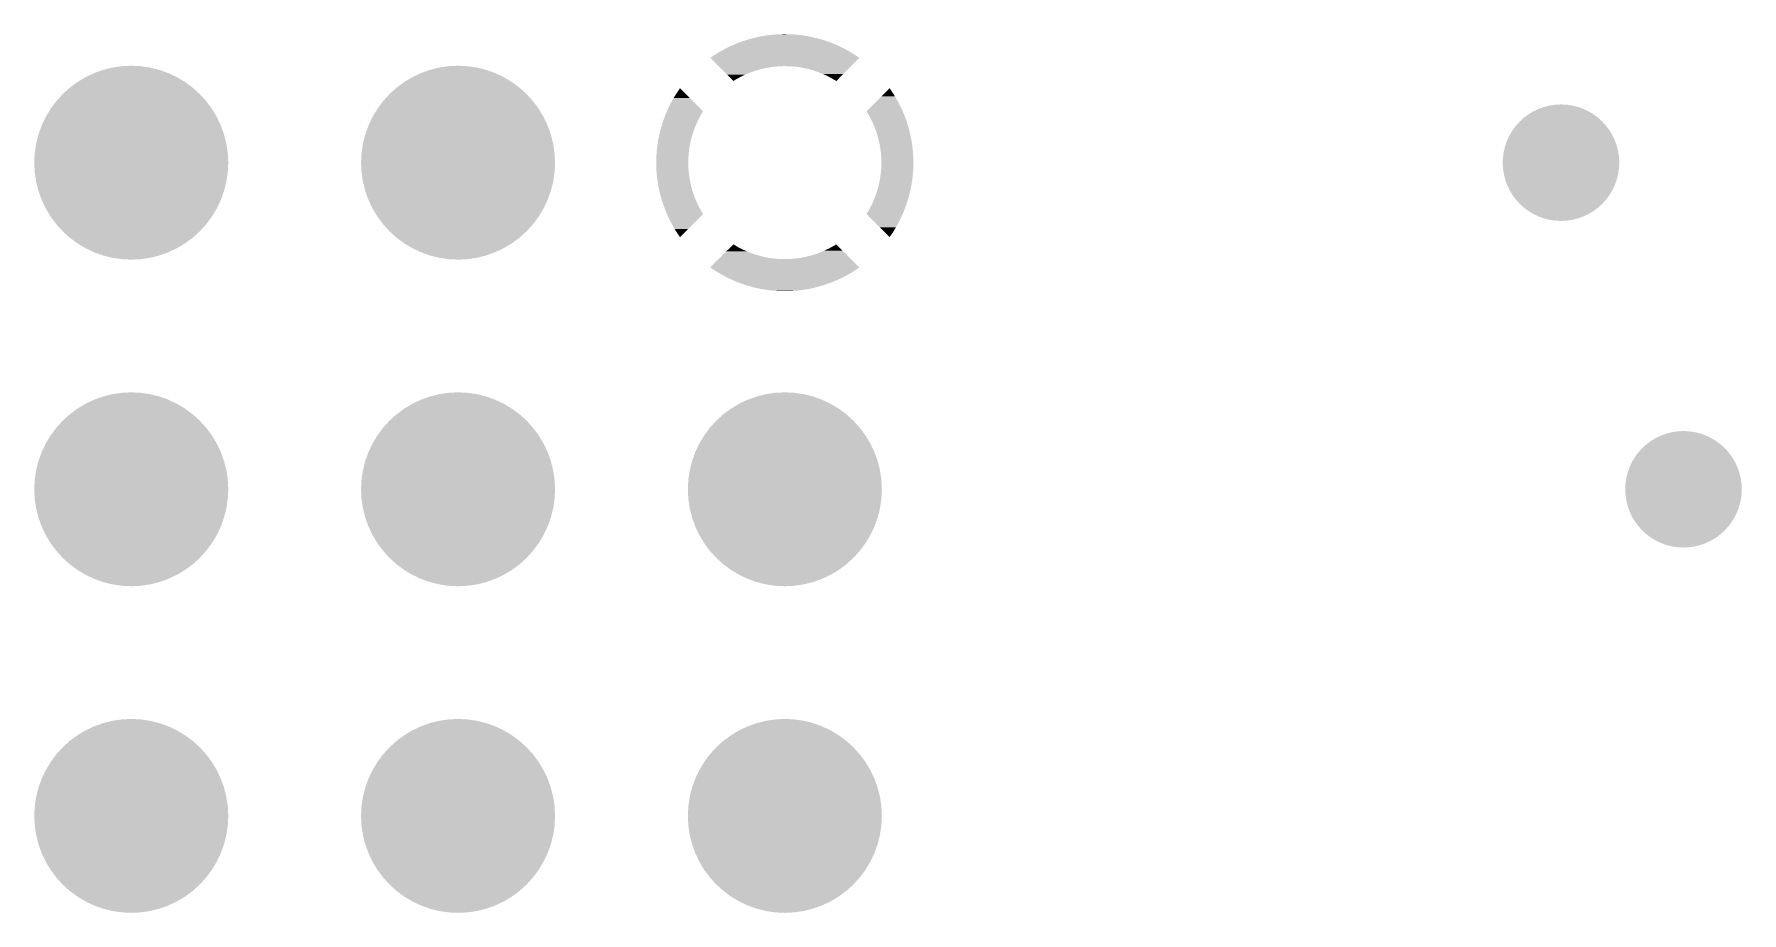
# Model space of a CAD drawing. Extents: x 295 to 953, y 10 to 290.
# Drawn here: x 675.87 to 689.14, y 150.86 to 157.69 of the extents above; entities that cross this region are included whole.
import ezdxf

# ---------------------------------------------------------------- set-up
doc = ezdxf.new("R2010")
doc.units = 0
doc.header["$LTSCALE"] = 5
doc.header["$MEASUREMENT"] = 0
doc.layers.get('0').update_dxf_attribs({"linetype": 'CONTINUOUS', "lineweight": 25})

msp = doc.modelspace()

# ---------------------------------------------------------------- linework, layer by layer
for points, const_width in [([(676.243, 156.693, 1), (676.997, 156.693, 1)], 0.754), ([(678.783, 156.693, 1), (679.537, 156.693, 1)], 0.754), ([(687.506, 156.693, 1), (687.959, 156.693, 1)], 0.453), ([(676.243, 154.153, 1), (676.997, 154.153, 1)], 0.754), ([(678.783, 154.153, 1), (679.537, 154.153, 1)], 0.754), ([(681.323, 154.153, 1), (682.077, 154.153, 1)], 0.754), ([(688.458, 154.153, 1), (688.911, 154.153, 1)], 0.453), ([(676.243, 151.613, 1), (676.997, 151.613, 1)], 0.754), ([(678.783, 151.613, 1), (679.537, 151.613, 1)], 0.754), ([(681.323, 151.613, 1), (682.077, 151.613, 1)], 0.754)]:
    msp.add_lwpolyline(points, format="xyb", close=True, dxfattribs=dict(const_width=const_width))
for points in [[(681.535, 157.679), (681.552, 157.682), (681.866, 157.679), (681.846, 157.682)], [(681.552, 157.682), (681.58, 157.685), (681.846, 157.682), (681.822, 157.685)], [(681.58, 157.685), (681.597, 157.687), (681.822, 157.685), (681.8, 157.687)], [(681.597, 157.687), (681.626, 157.69), (681.8, 157.687), (681.777, 157.69)], [(681.626, 157.69), (681.642, 157.691), (681.777, 157.69), (681.753, 157.691)], [(681.642, 157.691), (681.675, 157.692), (681.753, 157.691), (681.732, 157.692)], [(681.675, 157.692), (681.687, 157.693), (681.732, 157.692), (681.687, 157.693)], [(681.174, 157.543), (681.197, 157.557), (682.225, 157.543), (682.203, 157.557)], [(681.197, 157.557), (681.213, 157.566), (682.203, 157.557), (682.186, 157.566)], [(681.213, 157.566), (681.236, 157.579), (682.186, 157.566), (682.164, 157.579)], [(681.236, 157.579), (681.252, 157.587), (682.164, 157.579), (682.146, 157.587)], [(681.252, 157.587), (681.277, 157.599), (682.146, 157.587), (682.123, 157.599)], [(681.277, 157.599), (681.293, 157.606), (682.123, 157.599), (682.106, 157.606)], [(681.293, 157.606), (681.318, 157.617), (682.106, 157.606), (682.082, 157.617)], [(681.318, 157.617), (681.335, 157.624), (682.082, 157.617), (682.064, 157.624)], [(681.335, 157.624), (681.36, 157.633), (682.064, 157.624), (682.04, 157.633)], [(681.36, 157.633), (681.377, 157.639), (682.04, 157.633), (682.022, 157.639)], [(681.377, 157.639), (681.403, 157.647), (682.022, 157.639), (681.997, 157.647)], [(681.403, 157.647), (681.42, 157.653), (681.997, 157.647), (681.979, 157.653)], [(681.42, 157.653), (681.446, 157.66), (681.979, 157.653), (681.954, 157.66)], [(681.446, 157.66), (681.464, 157.664), (681.954, 157.66), (681.935, 157.664)], [(681.464, 157.664), (681.49, 157.67), (681.935, 157.664), (681.91, 157.67)], [(681.49, 157.67), (681.508, 157.674), (681.91, 157.67), (681.891, 157.674)], [(681.508, 157.674), (681.535, 157.679), (681.891, 157.674), (681.866, 157.679)], [(681.12, 157.508), (681.136, 157.519), (682.279, 157.508), (682.263, 157.519)], [(681.184, 157.444), (681.12, 157.508), (682.215, 157.444), (682.279, 157.508)], [(681.136, 157.519), (681.158, 157.533), (682.263, 157.519), (682.242, 157.533)], [(681.158, 157.533), (681.174, 157.543), (682.242, 157.533), (682.225, 157.543)], [(681.186, 157.442), (681.184, 157.444), (681.653, 157.442), (681.692, 157.444)], [(681.189, 157.439), (681.186, 157.442), (681.614, 157.439), (681.653, 157.442)], [(681.195, 157.433), (681.189, 157.439), (681.575, 157.433), (681.614, 157.439)], [(681.202, 157.426), (681.195, 157.433), (681.537, 157.426), (681.575, 157.433)], [(681.212, 157.417), (681.202, 157.426), (681.499, 157.417), (681.537, 157.426)], [(681.223, 157.405), (681.212, 157.417), (681.462, 157.405), (681.499, 157.417)], [(681.731, 157.443), (681.692, 157.444), (682.214, 157.443), (682.215, 157.444)], [(681.77, 157.441), (681.731, 157.443), (682.212, 157.441), (682.214, 157.443)], [(681.809, 157.436), (681.77, 157.441), (682.207, 157.436), (682.212, 157.441)], [(681.847, 157.429), (681.809, 157.436), (682.2, 157.429), (682.207, 157.436)], [(681.885, 157.421), (681.847, 157.429), (682.192, 157.421), (682.2, 157.429)], [(681.923, 157.41), (681.885, 157.421), (682.181, 157.41), (682.192, 157.421)], [(681.236, 157.392), (681.223, 157.405), (681.425, 157.392), (681.462, 157.405)], [(681.252, 157.377), (681.236, 157.392), (681.389, 157.377), (681.425, 157.392)], [(681.269, 157.359), (681.252, 157.377), (681.354, 157.359), (681.389, 157.377)], [(681.288, 157.341), (681.269, 157.359), (681.32, 157.341), (681.354, 157.359)], [(681.3, 157.328), (681.288, 157.341), (681.3, 157.328), (681.32, 157.341)], [(681.96, 157.397), (681.923, 157.41), (682.169, 157.397), (682.181, 157.41)], [(681.996, 157.383), (681.96, 157.397), (682.154, 157.383), (682.169, 157.397)], [(682.031, 157.367), (681.996, 157.383), (682.138, 157.367), (682.154, 157.383)], [(682.066, 157.348), (682.031, 157.367), (682.12, 157.348), (682.138, 157.367)], [(682.1, 157.328), (682.066, 157.348), (682.1, 157.328), (682.12, 157.348)], [(680.794, 157.117), (680.814, 157.157), (681.041, 157.117), (681, 157.157)], [(680.814, 157.157), (680.836, 157.197), (681, 157.157), (680.961, 157.197)], [(680.836, 157.197), (680.86, 157.235), (680.961, 157.197), (680.922, 157.235)], [(680.86, 157.235), (680.885, 157.273), (680.922, 157.235), (680.885, 157.273)], [(682.371, 157.129), (682.411, 157.169), (682.599, 157.129), (682.579, 157.169)], [(682.411, 157.169), (682.45, 157.208), (682.579, 157.169), (682.556, 157.208)], [(682.45, 157.208), (682.488, 157.246), (682.556, 157.208), (682.532, 157.246)], [(682.488, 157.246), (682.514, 157.273), (682.532, 157.246), (682.514, 157.273)], [(680.746, 156.991), (680.757, 157.025), (681.011, 156.991), (681.026, 157.025)], [(680.757, 157.025), (680.76, 157.034), (681.026, 157.025), (681.031, 157.034)], [(680.76, 157.034), (680.77, 157.06), (681.031, 157.034), (681.045, 157.06)], [(680.77, 157.06), (680.776, 157.076), (681.045, 157.06), (681.054, 157.076)], [(680.776, 157.076), (680.784, 157.093), (681.054, 157.076), (681.065, 157.093)], [(680.784, 157.093), (680.794, 157.117), (681.065, 157.093), (681.041, 157.117)], [(682.335, 157.093), (682.371, 157.129), (682.616, 157.093), (682.599, 157.129)], [(682.338, 157.088), (682.335, 157.093), (682.618, 157.088), (682.616, 157.093)], [(682.351, 157.066), (682.338, 157.088), (682.627, 157.066), (682.618, 157.088)], [(682.362, 157.046), (682.351, 157.066), (682.635, 157.046), (682.627, 157.066)], [(682.369, 157.032), (682.362, 157.046), (682.64, 157.032), (682.635, 157.046)], [(682.383, 157.004), (682.369, 157.032), (682.65, 157.004), (682.64, 157.032)], [(680.718, 156.879), (680.723, 156.904), (680.972, 156.879), (680.98, 156.904)], [(680.723, 156.904), (680.726, 156.916), (680.98, 156.904), (680.983, 156.916)], [(680.726, 156.916), (680.733, 156.948), (680.983, 156.916), (680.994, 156.948)], [(680.733, 156.948), (680.735, 156.953), (680.994, 156.948), (680.996, 156.953)], [(680.735, 156.953), (680.745, 156.99), (680.996, 156.953), (681.01, 156.99)], [(680.745, 156.99), (680.746, 156.991), (681.01, 156.99), (681.011, 156.991)], [(682.386, 156.997), (682.383, 157.004), (682.652, 156.997), (682.65, 157.004)], [(682.401, 156.961), (682.386, 156.997), (682.663, 156.961), (682.652, 156.997)], [(682.401, 156.96), (682.401, 156.961), (682.663, 156.96), (682.663, 156.961)], [(682.414, 156.924), (682.401, 156.96), (682.672, 156.924), (682.663, 156.96)], [(682.416, 156.917), (682.414, 156.924), (682.674, 156.917), (682.672, 156.924)], [(682.425, 156.886), (682.416, 156.917), (682.68, 156.886), (682.674, 156.917)], [(682.428, 156.873), (682.425, 156.886), (682.683, 156.873), (682.68, 156.886)], [(680.701, 156.725), (680.703, 156.763), (680.95, 156.725), (680.952, 156.763)], [(680.703, 156.77), (680.706, 156.802), (680.953, 156.77), (680.957, 156.802)], [(680.703, 156.763), (680.703, 156.77), (680.952, 156.763), (680.953, 156.77)], [(680.706, 156.802), (680.708, 156.815), (680.957, 156.802), (680.959, 156.815)], [(680.708, 156.815), (680.711, 156.841), (680.959, 156.815), (680.964, 156.841)], [(680.711, 156.841), (680.714, 156.86), (680.964, 156.841), (680.968, 156.86)], [(680.714, 156.86), (680.718, 156.879), (680.968, 156.86), (680.972, 156.879)], [(682.434, 156.848), (682.428, 156.873), (682.687, 156.848), (682.683, 156.873)], [(682.438, 156.828), (682.434, 156.848), (682.69, 156.828), (682.687, 156.848)], [(682.441, 156.81), (682.438, 156.828), (682.692, 156.81), (682.69, 156.828)], [(682.445, 156.783), (682.441, 156.81), (682.695, 156.783), (682.692, 156.81)], [(682.446, 156.771), (682.445, 156.783), (682.696, 156.771), (682.695, 156.783)], [(682.449, 156.738), (682.446, 156.771), (682.698, 156.738), (682.696, 156.771)], [(680.7, 156.693), (680.701, 156.724), (680.949, 156.693), (680.95, 156.724)], [(680.701, 156.654), (680.7, 156.693), (680.95, 156.654), (680.949, 156.693)], [(680.701, 156.724), (680.701, 156.725), (680.95, 156.724), (680.95, 156.725)], [(680.701, 156.648), (680.701, 156.654), (680.951, 156.648), (680.95, 156.654)], [(680.703, 156.615), (680.701, 156.648), (680.953, 156.615), (680.951, 156.648)], [(682.446, 156.616), (682.447, 156.623), (682.696, 156.616), (682.697, 156.623)], [(682.447, 156.623), (682.45, 156.661), (682.697, 156.623), (682.699, 156.661)], [(682.449, 156.732), (682.449, 156.738), (682.698, 156.732), (682.698, 156.738)], [(682.45, 156.693), (682.449, 156.732), (682.699, 156.693), (682.698, 156.732)], [(682.45, 156.662), (682.45, 156.693), (682.699, 156.662), (682.699, 156.693)], [(682.45, 156.661), (682.45, 156.662), (682.699, 156.661), (682.699, 156.662)], [(680.704, 156.603), (680.703, 156.615), (680.955, 156.603), (680.953, 156.615)], [(680.707, 156.577), (680.704, 156.603), (680.958, 156.577), (680.955, 156.603)], [(680.709, 156.559), (680.707, 156.577), (680.962, 156.559), (680.958, 156.577)], [(680.713, 156.538), (680.709, 156.559), (680.965, 156.538), (680.962, 156.559)], [(680.716, 156.514), (680.713, 156.538), (680.971, 156.514), (680.965, 156.538)], [(680.719, 156.5), (680.716, 156.514), (680.974, 156.5), (680.971, 156.514)], [(680.725, 156.47), (680.719, 156.5), (680.983, 156.47), (680.974, 156.5)], [(682.42, 156.483), (682.427, 156.508), (682.677, 156.483), (682.682, 156.508)], [(682.427, 156.508), (682.431, 156.527), (682.682, 156.508), (682.685, 156.527)], [(682.431, 156.527), (682.436, 156.546), (682.685, 156.527), (682.688, 156.546)], [(682.436, 156.546), (682.44, 156.571), (682.688, 156.546), (682.692, 156.571)], [(682.44, 156.571), (682.442, 156.584), (682.692, 156.571), (682.693, 156.584)], [(682.442, 156.584), (682.446, 156.616), (682.693, 156.584), (682.696, 156.616)], [(680.727, 156.463), (680.725, 156.47), (680.985, 156.463), (680.983, 156.47)], [(680.737, 156.426), (680.727, 156.463), (680.998, 156.426), (680.985, 156.463)], [(680.748, 156.39), (680.737, 156.426), (681.013, 156.39), (680.998, 156.426)], [(680.75, 156.383), (680.748, 156.39), (681.016, 156.383), (681.013, 156.39)], [(680.76, 156.355), (680.75, 156.383), (681.03, 156.355), (681.016, 156.383)], [(680.765, 156.341), (680.76, 156.355), (681.037, 156.341), (681.03, 156.355)], [(682.368, 156.353), (682.373, 156.362), (682.639, 156.353), (682.642, 156.362)], [(682.373, 156.362), (682.389, 156.396), (682.642, 156.362), (682.654, 156.396)], [(682.389, 156.397), (682.404, 156.433), (682.654, 156.397), (682.665, 156.433)], [(682.389, 156.396), (682.389, 156.397), (682.654, 156.396), (682.654, 156.397)], [(682.404, 156.433), (682.406, 156.439), (682.665, 156.433), (682.666, 156.439)], [(682.406, 156.439), (682.416, 156.47), (682.666, 156.439), (682.674, 156.47)], [(682.416, 156.47), (682.42, 156.483), (682.674, 156.47), (682.677, 156.483)], [(680.773, 156.32), (680.765, 156.341), (681.048, 156.32), (681.037, 156.341)], [(680.781, 156.299), (680.773, 156.32), (681.061, 156.299), (681.048, 156.32)], [(680.784, 156.293), (680.781, 156.299), (681.065, 156.293), (681.061, 156.299)], [(680.8, 156.258), (680.784, 156.293), (681.029, 156.258), (681.065, 156.293)], [(680.821, 156.218), (680.8, 156.258), (680.989, 156.218), (681.029, 156.258)], [(682.335, 156.293), (682.345, 156.311), (682.615, 156.293), (682.623, 156.311)], [(682.359, 156.27), (682.335, 156.293), (682.605, 156.27), (682.615, 156.293)], [(682.345, 156.311), (682.355, 156.327), (682.623, 156.311), (682.629, 156.327)], [(682.355, 156.327), (682.368, 156.353), (682.629, 156.327), (682.639, 156.353)], [(682.399, 156.229), (682.359, 156.27), (682.585, 156.229), (682.605, 156.27)], [(682.439, 156.19), (682.399, 156.229), (682.563, 156.19), (682.585, 156.229)], [(680.843, 156.178), (680.821, 156.218), (680.95, 156.178), (680.989, 156.218)], [(680.867, 156.14), (680.843, 156.178), (680.912, 156.14), (680.95, 156.178)], [(680.885, 156.114), (680.867, 156.14), (680.885, 156.114), (680.912, 156.14)], [(682.477, 156.151), (682.439, 156.19), (682.54, 156.151), (682.563, 156.19)], [(682.514, 156.114), (682.477, 156.151), (682.514, 156.114), (682.54, 156.151)], [(681.192, 155.951), (681.199, 155.957), (681.591, 155.951), (681.552, 155.957)], [(681.199, 155.957), (681.208, 155.966), (681.552, 155.957), (681.514, 155.966)], [(681.208, 155.966), (681.218, 155.977), (681.514, 155.966), (681.477, 155.977)], [(681.218, 155.977), (681.231, 155.989), (681.477, 155.977), (681.44, 155.989)], [(681.231, 155.989), (681.245, 156.004), (681.44, 155.989), (681.403, 156.004)], [(681.245, 156.004), (681.262, 156.02), (681.403, 156.004), (681.368, 156.02)], [(681.262, 156.02), (681.28, 156.038), (681.368, 156.02), (681.333, 156.038)], [(681.28, 156.038), (681.3, 156.058), (681.333, 156.038), (681.3, 156.058)], [(681.824, 155.953), (681.862, 155.961), (682.205, 155.953), (682.197, 155.961)], [(681.862, 155.961), (681.9, 155.97), (682.197, 155.961), (682.188, 155.97)], [(681.9, 155.97), (681.938, 155.981), (682.188, 155.97), (682.176, 155.981)], [(681.938, 155.981), (681.974, 155.995), (682.176, 155.981), (682.163, 155.995)], [(681.974, 155.995), (682.01, 156.01), (682.163, 155.995), (682.148, 156.01)], [(682.01, 156.01), (682.045, 156.027), (682.148, 156.01), (682.131, 156.027)], [(682.045, 156.027), (682.08, 156.046), (682.131, 156.027), (682.112, 156.046)], [(682.08, 156.046), (682.1, 156.058), (682.112, 156.046), (682.1, 156.058)], [(681.12, 155.879), (681.184, 155.943), (682.279, 155.879), (682.215, 155.943)], [(681.136, 155.868), (681.12, 155.879), (682.263, 155.868), (682.279, 155.879)], [(681.158, 155.853), (681.136, 155.868), (682.241, 155.853), (682.263, 155.868)], [(681.174, 155.843), (681.158, 155.853), (682.226, 155.843), (682.241, 155.853)], [(681.196, 155.83), (681.174, 155.843), (682.203, 155.83), (682.226, 155.843)], [(681.184, 155.943), (681.185, 155.943), (681.708, 155.943), (681.669, 155.943)], [(681.185, 155.943), (681.188, 155.946), (681.669, 155.943), (681.63, 155.946)], [(681.188, 155.946), (681.192, 155.951), (681.63, 155.946), (681.591, 155.951)], [(681.213, 155.821), (681.196, 155.83), (682.187, 155.821), (682.203, 155.83)], [(681.708, 155.943), (681.747, 155.944), (682.215, 155.943), (682.214, 155.944)], [(681.747, 155.944), (681.785, 155.948), (682.214, 155.944), (682.21, 155.948)], [(681.785, 155.948), (681.824, 155.953), (682.21, 155.948), (682.205, 155.953)], [(681.236, 155.808), (681.213, 155.821), (682.163, 155.808), (682.187, 155.821)], [(681.253, 155.799), (681.236, 155.808), (682.147, 155.799), (682.163, 155.808)], [(681.276, 155.788), (681.253, 155.799), (682.123, 155.788), (682.147, 155.799)], [(681.294, 155.78), (681.276, 155.788), (682.106, 155.78), (682.123, 155.788)], [(681.317, 155.77), (681.294, 155.78), (682.082, 155.77), (682.106, 155.78)], [(681.335, 155.763), (681.317, 155.77), (682.065, 155.763), (682.082, 155.77)], [(681.359, 155.754), (681.335, 155.763), (682.039, 155.754), (682.065, 155.763)], [(681.378, 155.747), (681.359, 155.754), (682.022, 155.747), (682.039, 155.754)], [(681.402, 155.739), (681.378, 155.747), (681.997, 155.739), (682.022, 155.747)], [(681.421, 155.734), (681.402, 155.739), (681.979, 155.734), (681.997, 155.739)], [(681.445, 155.727), (681.421, 155.734), (681.953, 155.727), (681.979, 155.734)], [(681.465, 155.722), (681.445, 155.727), (681.936, 155.722), (681.953, 155.727)], [(681.489, 155.716), (681.465, 155.722), (681.909, 155.716), (681.936, 155.722)], [(681.509, 155.712), (681.489, 155.716), (681.892, 155.712), (681.909, 155.716)], [(681.533, 155.708), (681.509, 155.712), (681.865, 155.708), (681.892, 155.712)], [(681.554, 155.705), (681.533, 155.708), (681.847, 155.705), (681.865, 155.708)], [(681.578, 155.701), (681.554, 155.705), (681.82, 155.701), (681.847, 155.705)], [(681.599, 155.699), (681.578, 155.701), (681.803, 155.699), (681.82, 155.701)], [(681.623, 155.697), (681.599, 155.699), (681.774, 155.697), (681.803, 155.699)], [(681.646, 155.696), (681.623, 155.697), (681.758, 155.696), (681.774, 155.697)], [(681.668, 155.694), (681.646, 155.696), (681.725, 155.694), (681.758, 155.696)], [(681.713, 155.694), (681.668, 155.694), (681.713, 155.694), (681.725, 155.694)]]:
    msp.add_solid(points)

doc.saveas('drawing.dxf')
